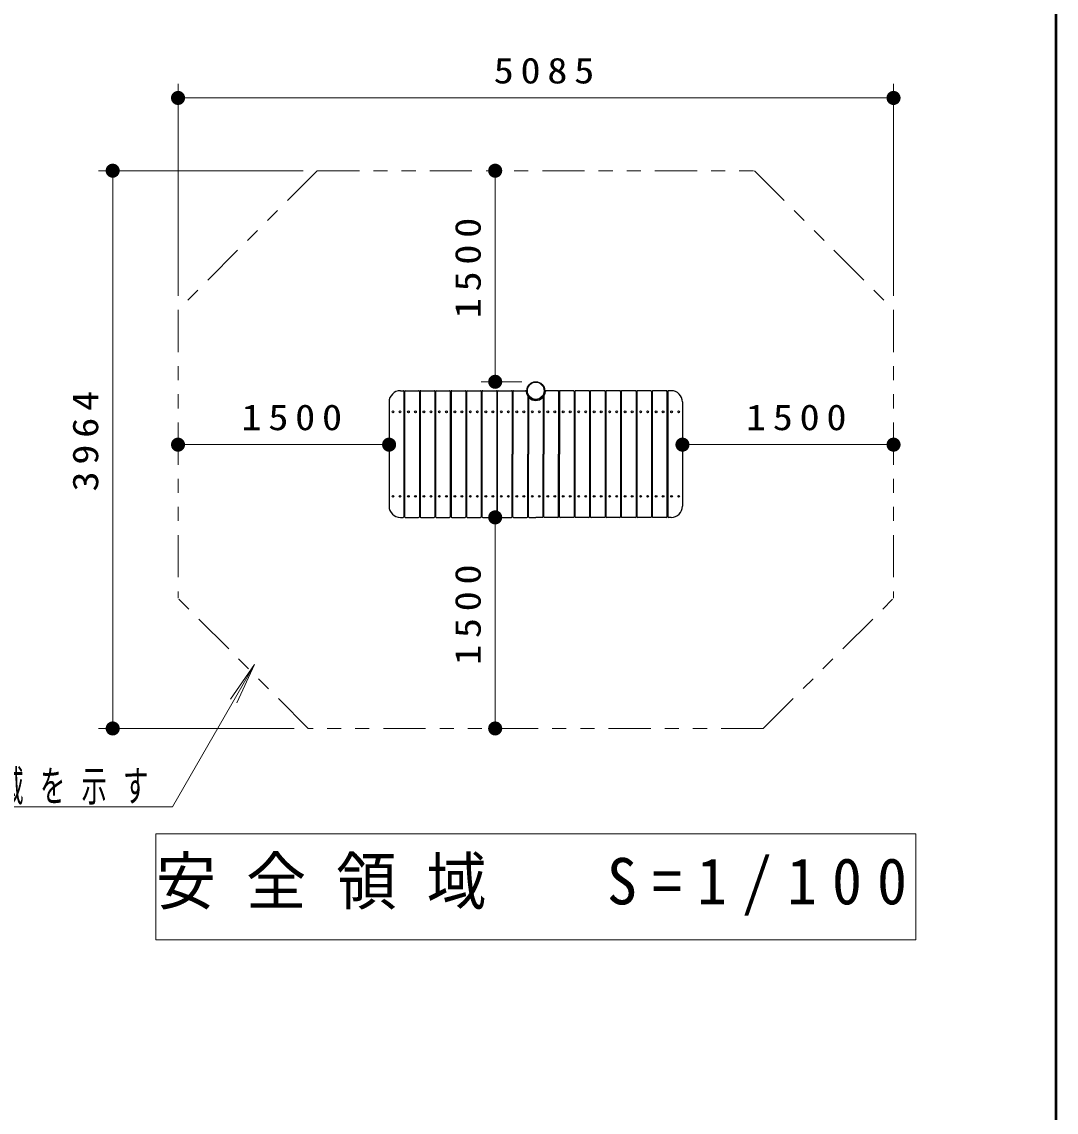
# Model space of a CAD drawing. Units: millimetres on the paper, with parts at other scales. Extents: x -365 to 0, y -5 to 257.
# Drawn here: x -73.5 to 0, y 77.5 to 155 of the extents above; entities that cross this region are included whole.
import ezdxf

# ---------------------------------------------------------------- set-up
doc = ezdxf.new("R2010")
doc.units = ezdxf.units.MM
doc.linetypes.add('USER3', pattern=[8, 3, -1, 1, -1, 1, -1])
doc.layers.add('LY_1', color=7, linetype='Continuous', lineweight=25)
doc.styles.add('ＭＳ ゴシック', font='')
doc.styles.get('ＭＳ ゴシック').set_extended_font_data('MS Gothic')

# ---------------------------------------------------------------- blocks, each defined once
blk = doc.blocks.new('filled_dot')
at = {"color": 0, "linetype": 'Continuous', "lineweight": -2, "const_width": 1.25}
blk.add_lwpolyline([(-0.625, 0, 1), (0.625, 0, 1)], format="xyb", close=True, dxfattribs=at)

msp = doc.modelspace()

# ---------------------------------------------------------------- linework, layer by layer
at = {"layer": 'LY_1', "lineweight": 50}
msp.add_line((0, 0), (0, 257), dxfattribs=at)
at = {"layer": 'LY_1', "lineweight": 13}
for p, q in [((-62.411, 135.497), (-62.411, 150.558)), ((-11.561, 135.497), (-11.561, 150.558)), ((-62.411, 149.558), (-11.561, 149.558)), ((-53.52, 144.387), (-68.055, 144.387)), ((-67.055, 104.752), (-67.055, 144.387)), ((-39.872, 144.387), (-39.872, 129.387)), ((-37.986, 129.387), (-40.872, 129.387)), ((-47.411, 124.92), (-62.411, 124.92)), ((-11.561, 124.92), (-26.561, 124.92)), ((-39.872, 104.752), (-39.872, 119.752)), ((-62.808, 99.175), (-56.966, 109.293)), ((-56.966, 109.293), (-58.687, 106.836)), ((-56.966, 109.293), (-58.234, 106.574)), ((-54.155, 104.752), (-68.055, 104.752)), ((-84.029, 99.175), (-62.808, 99.175)), ((-64, 97.264), (-64, 89.736)), ((-9.972, 97.264), (-64, 97.264)), ((-9.972, 89.736), (-9.972, 97.264)), ((-64, 89.736), (-9.972, 89.736))]:
    msp.add_line(p, q, dxfattribs=at)
at = {"layer": 'LY_1', "linetype": 'USER3', "lineweight": 13}
for p, q in [((-52.52, 144.387), (-62.411, 134.497)), ((-52.52, 144.387), (-21.451, 144.387)), ((-21.451, 144.387), (-11.561, 134.497)), ((-62.411, 134.497), (-62.411, 114.008)), ((-11.561, 134.497), (-11.561, 114.008)), ((-37.719, 128.752), (-39.584, 128.752)), ((-36.253, 128.752), (-34.388, 128.752)), ((-53.155, 104.752), (-62.411, 114.008)), ((-20.816, 104.752), (-11.561, 114.008)), ((-20.816, 104.752), (-53.155, 104.752))]:
    msp.add_line(p, q, dxfattribs=at)
at = {"layer": 'LY_1'}
for p, q in [((-46.611, 128.752), (-46.411, 128.752)), ((-46.361, 128.702), (-46.361, 119.802)), ((-46.311, 128.702), (-46.311, 119.802)), ((-46.261, 128.752), (-45.311, 128.752)), ((-45.261, 128.702), (-45.261, 119.802)), ((-45.211, 128.702), (-45.211, 119.802)), ((-45.161, 128.752), (-44.211, 128.752)), ((-44.161, 128.702), (-44.161, 119.802)), ((-44.111, 128.702), (-44.111, 119.802)), ((-44.061, 128.752), (-43.111, 128.752)), ((-43.061, 128.702), (-43.061, 119.802)), ((-43.011, 128.702), (-43.011, 119.802)), ((-42.961, 128.752), (-42.011, 128.752)), ((-41.961, 128.702), (-41.961, 119.802)), ((-41.911, 128.702), (-41.911, 119.802)), ((-41.861, 128.752), (-40.911, 128.752)), ((-40.861, 128.702), (-40.861, 119.802)), ((-40.811, 128.702), (-40.811, 119.802)), ((-40.761, 128.752), (-39.811, 128.752)), ((-39.761, 128.702), (-39.761, 119.802)), ((-39.711, 119.802), (-39.711, 128.702)), ((-39.661, 128.752), (-38.711, 128.752)), ((-38.661, 128.702), (-38.661, 124.252)), ((-38.611, 128.702), (-38.611, 124.252)), ((-38.561, 128.752), (-37.719, 128.752)), ((-35.411, 128.752), (-36.253, 128.752)), ((-35.361, 128.702), (-35.361, 124.252)), ((-35.311, 128.702), (-35.311, 124.252)), ((-34.311, 128.752), (-35.261, 128.752)), ((-34.261, 128.702), (-34.261, 119.802)), ((-34.211, 128.702), (-34.211, 119.802)), ((-33.211, 128.752), (-34.161, 128.752)), ((-33.161, 128.702), (-33.161, 119.802)), ((-33.111, 128.702), (-33.111, 119.802)), ((-32.111, 128.752), (-33.061, 128.752)), ((-32.061, 128.702), (-32.061, 119.802)), ((-32.011, 128.702), (-32.011, 119.802)), ((-31.011, 128.752), (-31.961, 128.752)), ((-30.961, 128.702), (-30.961, 119.802)), ((-30.911, 128.702), (-30.911, 119.802)), ((-29.911, 128.752), (-30.861, 128.752)), ((-29.861, 128.702), (-29.861, 119.802)), ((-29.811, 128.702), (-29.811, 119.802)), ((-28.811, 128.752), (-29.761, 128.752)), ((-28.761, 128.702), (-28.761, 119.802)), ((-28.711, 128.702), (-28.711, 119.802)), ((-27.711, 128.752), (-28.661, 128.752)), ((-27.661, 128.702), (-27.661, 119.802)), ((-27.611, 128.702), (-27.611, 119.802)), ((-27.361, 128.752), (-27.561, 128.752)), ((-47.411, 127.952), (-47.411, 120.552)), ((-37.561, 128.38), (-37.561, 124.252)), ((-37.511, 128.312), (-37.511, 124.252)), ((-36.461, 128.312), (-36.461, 124.252)), ((-36.411, 128.38), (-36.411, 124.252)), ((-26.561, 127.952), (-26.561, 120.552)), ((-38.661, 119.802), (-38.661, 124.252)), ((-38.611, 119.802), (-38.611, 124.252)), ((-37.561, 119.802), (-37.561, 124.252)), ((-37.511, 119.802), (-37.511, 124.252)), ((-36.461, 119.802), (-36.461, 124.252)), ((-36.411, 119.802), (-36.411, 124.252)), ((-35.361, 119.802), (-35.361, 124.252)), ((-35.311, 119.802), (-35.311, 124.252)), ((-46.611, 119.752), (-46.411, 119.752)), ((-46.261, 119.752), (-45.311, 119.752)), ((-45.161, 119.752), (-44.211, 119.752)), ((-44.061, 119.752), (-43.111, 119.752)), ((-42.961, 119.752), (-42.011, 119.752)), ((-41.861, 119.752), (-40.911, 119.752)), ((-40.761, 119.752), (-39.811, 119.752)), ((-39.661, 119.752), (-38.711, 119.752)), ((-38.561, 119.752), (-37.611, 119.752)), ((-37.461, 119.752), (-36.986, 119.752)), ((-36.511, 119.752), (-36.986, 119.752)), ((-35.411, 119.752), (-36.361, 119.752)), ((-34.311, 119.752), (-35.261, 119.752)), ((-33.211, 119.752), (-34.161, 119.752)), ((-32.111, 119.752), (-33.061, 119.752)), ((-31.011, 119.752), (-31.961, 119.752)), ((-29.911, 119.752), (-30.861, 119.752)), ((-28.811, 119.752), (-29.761, 119.752)), ((-27.711, 119.752), (-28.661, 119.752)), ((-27.361, 119.752), (-27.561, 119.752))]:
    msp.add_line(p, q, dxfattribs=at)
for centre, radius in [((-36.986, 128.752), 0.635), ((-47.136, 127.252), 0.06), ((-46.636, 127.252), 0.06), ((-46.036, 127.252), 0.06), ((-45.536, 127.252), 0.06), ((-44.936, 127.252), 0.06), ((-44.436, 127.252), 0.06), ((-43.836, 127.252), 0.06), ((-43.336, 127.252), 0.06), ((-42.736, 127.252), 0.06), ((-42.236, 127.252), 0.06), ((-41.636, 127.252), 0.06), ((-41.136, 127.252), 0.06), ((-40.536, 127.252), 0.06), ((-40.036, 127.252), 0.06), ((-39.436, 127.252), 0.06), ((-38.936, 127.252), 0.06), ((-38.336, 127.252), 0.06), ((-37.836, 127.252), 0.06), ((-37.236, 127.252), 0.06), ((-36.736, 127.252), 0.06), ((-36.136, 127.252), 0.06), ((-35.636, 127.252), 0.06), ((-35.036, 127.252), 0.06), ((-34.536, 127.252), 0.06), ((-33.936, 127.252), 0.06), ((-33.436, 127.252), 0.06), ((-32.836, 127.252), 0.06), ((-32.336, 127.252), 0.06), ((-31.736, 127.252), 0.06), ((-31.236, 127.252), 0.06), ((-30.636, 127.252), 0.06), ((-30.136, 127.252), 0.06), ((-29.536, 127.252), 0.06), ((-29.036, 127.252), 0.06), ((-28.436, 127.252), 0.06), ((-27.936, 127.252), 0.06), ((-27.336, 127.252), 0.06), ((-26.836, 127.252), 0.06), ((-47.136, 121.252), 0.06), ((-46.636, 121.252), 0.06), ((-46.036, 121.252), 0.06), ((-45.536, 121.252), 0.06), ((-44.936, 121.252), 0.06), ((-44.436, 121.252), 0.06), ((-43.836, 121.252), 0.06), ((-43.336, 121.252), 0.06), ((-42.736, 121.252), 0.06), ((-42.236, 121.252), 0.06), ((-41.636, 121.252), 0.06), ((-41.136, 121.252), 0.06), ((-40.536, 121.252), 0.06), ((-40.036, 121.252), 0.06), ((-39.436, 121.252), 0.06), ((-38.936, 121.252), 0.06), ((-38.336, 121.252), 0.06), ((-37.836, 121.252), 0.06), ((-37.236, 121.252), 0.06), ((-36.736, 121.252), 0.06), ((-36.136, 121.252), 0.06), ((-35.636, 121.252), 0.06), ((-35.036, 121.252), 0.06), ((-34.536, 121.252), 0.06), ((-33.936, 121.252), 0.06), ((-33.436, 121.252), 0.06), ((-32.836, 121.252), 0.06), ((-32.336, 121.252), 0.06), ((-31.736, 121.252), 0.06), ((-31.236, 121.252), 0.06), ((-30.636, 121.252), 0.06), ((-30.136, 121.252), 0.06), ((-29.536, 121.252), 0.06), ((-29.036, 121.252), 0.06), ((-28.436, 121.252), 0.06), ((-27.936, 121.252), 0.06), ((-27.336, 121.252), 0.06), ((-26.836, 121.252), 0.06)]:
    msp.add_circle(centre, radius, dxfattribs=at)
at = {"layer": 'LY_1', "lineweight": 13}
msp.add_circle((-36.986, 128.752), 0.59, dxfattribs=at)
at = {"layer": 'LY_1'}
for centre, radius, start, end in [((-46.611, 127.952), 0.8, 90, 180), ((-46.411, 128.702), 0.05, 0, 90), ((-46.261, 128.702), 0.05, 90, 180), ((-45.311, 128.702), 0.05, 0, 90), ((-45.161, 128.702), 0.05, 90, 180), ((-44.211, 128.702), 0.05, 0, 90), ((-44.061, 128.702), 0.05, 90, 180), ((-43.111, 128.702), 0.05, 0, 90), ((-42.961, 128.702), 0.05, 90, 180), ((-42.011, 128.702), 0.05, 0, 90), ((-41.861, 128.702), 0.05, 90, 180), ((-40.911, 128.702), 0.05, 0, 90), ((-40.761, 128.702), 0.05, 90, 180), ((-39.811, 128.702), 0.05, 0, 90), ((-39.661, 128.702), 0.05, 90, 180), ((-38.711, 128.702), 0.05, 0, 90), ((-38.561, 128.702), 0.05, 90, 180), ((-37.719, 128.702), 0.05, 3.90069, 90), ((-36.986, 128.752), 0.685, 183.90069, 270), ((-36.986, 128.752), 0.685, 270, 356.09931), ((-36.253, 128.702), 0.05, 90, 176.09931), ((-35.411, 128.702), 0.05, 0, 90), ((-35.261, 128.702), 0.05, 90, 180), ((-34.311, 128.702), 0.05, 0, 90), ((-34.161, 128.702), 0.05, 90, 180), ((-33.211, 128.702), 0.05, 0, 90), ((-33.061, 128.702), 0.05, 90, 180), ((-32.111, 128.702), 0.05, 0, 90), ((-31.961, 128.702), 0.05, 90, 180), ((-31.011, 128.702), 0.05, 0, 90), ((-30.861, 128.702), 0.05, 90, 180), ((-29.911, 128.702), 0.05, 0, 90), ((-29.761, 128.702), 0.05, 90, 180), ((-28.811, 128.702), 0.05, 0, 90), ((-28.661, 128.702), 0.05, 90, 180), ((-27.711, 128.702), 0.05, 0, 90), ((-27.561, 128.702), 0.05, 90, 180), ((-27.361, 127.952), 0.8, 0, 90), ((-46.611, 120.552), 0.8, 180, 270), ((-27.361, 120.552), 0.8, 270, 0), ((-46.411, 119.802), 0.05, 270, 0), ((-46.261, 119.802), 0.05, 180, 270), ((-45.311, 119.802), 0.05, 270, 0), ((-45.161, 119.802), 0.05, 180, 270), ((-44.211, 119.802), 0.05, 270, 0), ((-44.061, 119.802), 0.05, 180, 270), ((-43.111, 119.802), 0.05, 270, 0), ((-42.961, 119.802), 0.05, 180, 270), ((-42.011, 119.802), 0.05, 270, 0), ((-41.861, 119.802), 0.05, 180, 270), ((-40.911, 119.802), 0.05, 270, 0), ((-40.761, 119.802), 0.05, 180, 270), ((-39.811, 119.802), 0.05, 270, 0), ((-39.661, 119.802), 0.05, 180, 270), ((-38.711, 119.802), 0.05, 270, 0), ((-38.561, 119.802), 0.05, 180, 270), ((-37.611, 119.802), 0.05, 270, 0), ((-37.461, 119.802), 0.05, 180, 270), ((-36.511, 119.802), 0.05, 270, 0), ((-36.361, 119.802), 0.05, 180, 270), ((-35.411, 119.802), 0.05, 270, 0), ((-35.261, 119.802), 0.05, 180, 270), ((-34.311, 119.802), 0.05, 270, 0), ((-34.161, 119.802), 0.05, 180, 270), ((-33.211, 119.802), 0.05, 270, 0), ((-33.061, 119.802), 0.05, 180, 270), ((-32.111, 119.802), 0.05, 270, 0), ((-31.961, 119.802), 0.05, 180, 270), ((-31.011, 119.802), 0.05, 270, 0), ((-30.861, 119.802), 0.05, 180, 270), ((-29.911, 119.802), 0.05, 270, 0), ((-29.761, 119.802), 0.05, 180, 270), ((-28.811, 119.802), 0.05, 270, 0), ((-28.661, 119.802), 0.05, 180, 270), ((-27.711, 119.802), 0.05, 270, 0), ((-27.561, 119.802), 0.05, 180, 270)]:
    msp.add_arc(centre, radius, start, end, dxfattribs=at)

# ---------------------------------------------------------------- block references
at = {"layer": 'LY_1', "lineweight": 13, "xscale": 0.4, "yscale": 0.4}
for p in [(-62.411, 149.558), (-62.411, 124.92), (-26.561, 124.92)]:
    msp.add_blockref('filled_dot', p, dxfattribs=at)
for p, rotation in [((-11.561, 149.558), 180), ((-67.055, 144.387), 270), ((-39.872, 144.387), 270), ((-39.872, 129.387), 90), ((-47.411, 124.92), 180), ((-11.561, 124.92), 180), ((-39.872, 119.752), 270), ((-67.055, 104.752), 90), ((-39.872, 104.752), 90)]:
    msp.add_blockref('filled_dot', p, dxfattribs=dict(at, rotation=rotation))

# ---------------------------------------------------------------- texts
at = {"layer": 'LY_1', "style": 'ＭＳ ゴシック'}
for s, insert, char_height, attachment_point in [('\\T1.33;\\W1.15;5085', (-36.167, 150.558), 1.833, 8), ('\\T1.33;\\W1.15;1500', (-54.09, 125.92), 1.833, 8), ('\\T1.33;\\W1.15;1500', (-18.24, 125.92), 1.833, 8), ('\\T1.64;\\W0.6;安全領域を示す', (-84.029, 99.325), 2.199, 7), ('\\T1.5;\\W0.95;安全領域\u3000S=1/100', (-63.986, 93.5), 3.299, 4)]:
    msp.add_mtext(s, dxfattribs=dict(at, insert=insert, char_height=char_height, attachment_point=attachment_point))
at = {"layer": 'LY_1', "char_height": 1.833, "attachment_point": 8, "rotation": 90, "style": 'ＭＳ ゴシック'}
for s, insert in [('\\T1.33;\\W1.15;1500', (-40.872, 137.708)), ('\\T1.33;\\W1.15;3964', (-68.055, 125.403)), ('\\T1.33;\\W1.15;1500', (-40.872, 113.073))]:
    msp.add_mtext(s, dxfattribs=dict(at, insert=insert))

doc.saveas('drawing.dxf')
